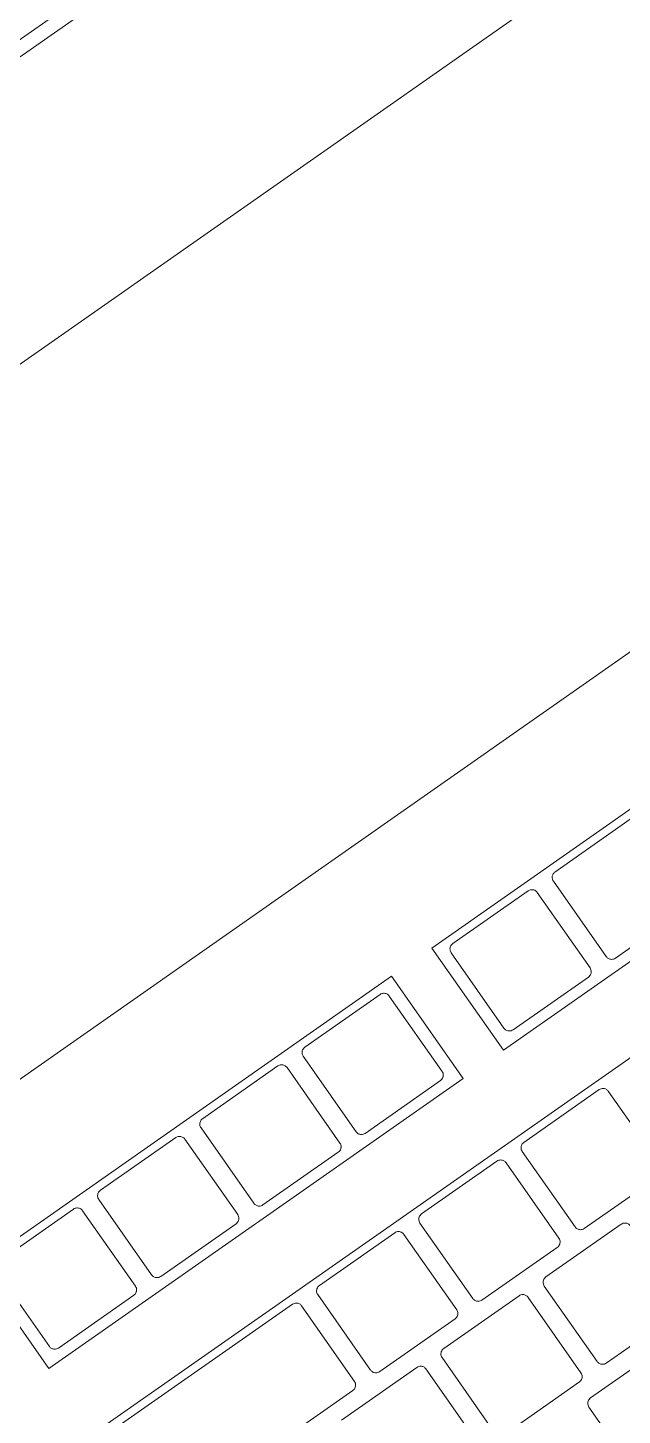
# Model space of a CAD drawing. Header units: inches. Extents: x 1 to 4637, y -664 to 702.
# Drawn here: x 1844.22 to 1847.78, y 389.01 to 397.32 of the extents above; entities that cross this region are included whole.
import ezdxf

# ---------------------------------------------------------------- set-up
doc = ezdxf.new("R2010")
doc.units = ezdxf.units.IN
doc.header["$MEASUREMENT"] = 0
doc.layers.add('I-FURN', color=30, linetype='Continuous', lineweight=9)

# ---------------------------------------------------------------- blocks, each defined once
blk = doc.blocks.new('Desk - Group 1 - No Side Chairs-2406731-New Construction - Tel_Data_Elec Plan')
at = {"layer": 'I-FURN'}
for p, q in [((4.4075, 9.4467), (25.4345, 24.17)), ((4.4076, 9.4466), (25.4346, 24.1699)), ((21.4458, 21.2724), (8.4946, 12.2038)), ((9.3595, 10.9685), (22.3108, 20.0371)), ((25.2669, 17.82), (10.4318, 7.4324)), ((16.8319, 9.4804), (26.0555, 15.9388)), ((18.857, 12.3883), (21.3403, 14.1271)), ((21.7694, 13.5143), (19.2861, 11.7755)), ((19.5954, 12.8439), (20.0469, 13.16)), ((18.9827, 12.4148), (19.4342, 12.731)), ((19.9024, 12.3368), (19.5857, 12.789)), ((19.489, 12.7213), (19.8056, 12.2691)), ((20.4087, 12.6433), (19.9572, 12.3272)), ((19.2861, 11.7755), (18.857, 12.3883)), ((19.2896, 11.9078), (18.973, 12.36)), ((16.1319, 10.4801), (18.6152, 12.2189)), ((18.6152, 12.2189), (19.0442, 11.6062)), ((19.796, 12.2143), (19.3445, 11.8981)), ((18.0958, 11.7938), (18.5473, 12.11)), ((18.6021, 12.1003), (18.9188, 11.6481)), ((18.4028, 11.2868), (18.0861, 11.739)), ((17.483, 11.3648), (17.9345, 11.6809)), ((17.9894, 11.6712), (18.306, 11.219)), ((19.0442, 11.6062), (16.561, 9.8674)), ((18.9091, 11.5933), (18.4576, 11.2771)), ((19.4086, 11.2231), (19.8601, 11.5393)), ((19.9149, 11.5296), (20.2315, 11.0774)), ((16.8703, 10.9357), (17.3218, 11.2519)), ((17.3766, 11.2422), (17.6932, 10.79)), ((17.79, 10.8577), (17.4734, 11.3099)), ((18.2963, 11.1642), (17.8448, 10.8481)), ((19.7155, 10.7161), (19.3989, 11.1683)), ((18.7958, 10.7941), (19.2473, 11.1102)), ((19.3021, 11.1005), (19.6188, 10.6483)), ((20.2219, 11.0226), (19.7704, 10.7064)), ((16.2575, 10.5067), (16.709, 10.8228)), ((17.1772, 10.4287), (16.8606, 10.8809)), ((16.7639, 10.8131), (17.0805, 10.3609)), ((17.6836, 10.7352), (17.2321, 10.419)), ((19.1028, 10.287), (18.7861, 10.7392)), ((19.5411, 10.4161), (19.9926, 10.7322)), ((18.1831, 10.365), (18.6346, 10.6812)), ((18.6894, 10.6715), (19.006, 10.2193)), ((19.6091, 10.5935), (19.1576, 10.2774)), ((16.561, 9.8674), (16.1319, 10.4801)), ((16.5645, 9.9996), (16.2479, 10.4518)), ((19.8481, 9.9091), (19.5314, 10.3613)), ((17.0708, 10.3061), (16.6193, 9.99)), ((16.9576, 9.5069), (18.0218, 10.2521)), ((18.0766, 10.2424), (18.3933, 9.7902)), ((18.49, 9.858), (18.1734, 10.3102)), ((18.9283, 9.9871), (19.3798, 10.3032)), ((19.4347, 10.2935), (19.7513, 9.8413)), ((18.9964, 10.1645), (18.5449, 9.8483)), ((20.3544, 10.2155), (19.9029, 9.8994)), ((19.8089, 9.6904), (20.2604, 10.0066)), ((19.2353, 9.48), (18.9187, 9.9322)), ((18.3156, 9.558), (18.7671, 9.8741)), ((18.8219, 9.8645), (19.1386, 9.4123)), ((18.3836, 9.7354), (17.3194, 8.9902)), ((19.7416, 9.7865), (19.2901, 9.4703)), ((20.1159, 9.1834), (19.7992, 9.6356))]:
    blk.add_line(p, q, dxfattribs=at)
for points in [[(19.5857, 12.789), (19.5838, 12.7918), (19.5807, 12.7978), (19.5784, 12.8078), (19.5787, 12.8181), (19.5817, 12.8281), (19.5873, 12.837), (19.5925, 12.8418), (19.5954, 12.8439)], [(19.4342, 12.731), (19.437, 12.733), (19.4434, 12.7362), (19.4537, 12.7384), (19.4641, 12.7378), (19.4739, 12.7346), (19.4825, 12.7291), (19.4871, 12.724), (19.489, 12.7213)], [(18.973, 12.36), (18.9711, 12.3627), (18.9679, 12.3688), (18.9656, 12.3787), (18.9659, 12.389), (18.969, 12.399), (18.9746, 12.408), (18.9798, 12.4128), (18.9827, 12.4148)], [(18.5473, 12.11), (18.5502, 12.112), (18.5565, 12.1152), (18.5668, 12.1174), (18.5772, 12.1168), (18.587, 12.1136), (18.5956, 12.1081), (18.6002, 12.103), (18.6021, 12.1003)], [(18.0861, 11.739), (18.0842, 11.7417), (18.081, 11.7478), (18.0787, 11.7577), (18.0791, 11.768), (18.0821, 11.778), (18.0877, 11.787), (18.0929, 11.7918), (18.0958, 11.7938)], [(17.9345, 11.6809), (17.9374, 11.6829), (17.9437, 11.6862), (17.9541, 11.6884), (17.9645, 11.6878), (17.9743, 11.6846), (17.9829, 11.679), (17.9874, 11.674), (17.9894, 11.6712)], [(17.4734, 11.3099), (17.4714, 11.3127), (17.4683, 11.3187), (17.466, 11.3287), (17.4663, 11.339), (17.4693, 11.349), (17.4749, 11.3579), (17.4801, 11.3627), (17.483, 11.3648)], [(17.3218, 11.2519), (17.3247, 11.2539), (17.331, 11.2571), (17.3413, 11.2593), (17.3517, 11.2587), (17.3615, 11.2555), (17.3701, 11.25), (17.3747, 11.2449), (17.3766, 11.2422)], [(19.3989, 11.1683), (19.3966, 11.1716), (19.3929, 11.179), (19.3911, 11.1913), (19.3932, 11.2036), (19.3991, 11.2148), (19.4051, 11.2207), (19.4086, 11.2231)], [(16.8606, 10.8809), (16.8587, 10.8836), (16.8555, 10.8896), (16.8532, 10.8996), (16.8536, 10.9099), (16.8566, 10.9199), (16.8622, 10.9289), (16.8674, 10.9337), (16.8703, 10.9357)], [(16.709, 10.8228), (16.7119, 10.8248), (16.7182, 10.8281), (16.7286, 10.8303), (16.739, 10.8297), (16.7488, 10.8265), (16.7574, 10.8209), (16.7619, 10.8159), (16.7639, 10.8131)], [(18.7861, 10.7392), (18.7838, 10.7426), (18.7802, 10.75), (18.7784, 10.7622), (18.7805, 10.7746), (18.7863, 10.7858), (18.7924, 10.7917), (18.7958, 10.7941)], [(19.6188, 10.6483), (19.6211, 10.645), (19.6248, 10.6376), (19.6266, 10.6253), (19.6245, 10.6129), (19.6186, 10.6018), (19.6125, 10.5959), (19.6091, 10.5935)], [(19.5314, 10.3613), (19.5291, 10.3646), (19.5254, 10.372), (19.5237, 10.3844), (19.5258, 10.3967), (19.5316, 10.4078), (19.5377, 10.4137), (19.5411, 10.4161)], [(18.1734, 10.3102), (18.1711, 10.3135), (18.1674, 10.3209), (18.1656, 10.3332), (18.1677, 10.3455), (18.1736, 10.3567), (18.1796, 10.3626), (18.1831, 10.365)], [(19.006, 10.2193), (19.0084, 10.2159), (19.012, 10.2085), (19.0138, 10.1962), (19.0117, 10.1839), (19.0058, 10.1727), (18.9998, 10.1668), (18.9964, 10.1645)], [(18.9187, 9.9322), (18.9163, 9.9356), (18.9127, 9.943), (18.9109, 9.9553), (18.913, 9.9676), (18.9189, 9.9788), (18.9249, 9.9847), (18.9283, 9.9871)], [(19.7513, 9.8413), (19.7537, 9.838), (19.7573, 9.8305), (19.7591, 9.8182), (19.757, 9.8058), (19.7511, 9.7947), (19.745, 9.7889), (19.7416, 9.7865)], [(18.3933, 9.7902), (18.3956, 9.7869), (18.3993, 9.7795), (18.401, 9.7672), (18.399, 9.7548), (18.3931, 9.7437), (18.387, 9.7378), (18.3836, 9.7354)], [(19.7992, 9.6356), (19.7969, 9.639), (19.7932, 9.6464), (19.7915, 9.6588), (19.7936, 9.6711), (19.7995, 9.6822), (19.8055, 9.6881), (19.8089, 9.6904)]]:
    blk.add_open_spline(points, degree=3, dxfattribs=at)
for points, knots in [([(19.9572, 12.3272), (19.9538, 12.3248), (19.9461, 12.3211), (19.9346, 12.3195), (19.9243, 12.321), (19.9129, 12.3256), (19.9059, 12.3319), (19.9024, 12.3368)], [0, 0, 0, 0, 0.2, 0.4, 0.55, 0.7, 1, 1, 1, 1]), ([(19.8056, 12.2691), (19.8079, 12.2658), (19.8116, 12.2584), (19.8131, 12.2482), (19.8124, 12.24), (19.8104, 12.232), (19.8055, 12.2226), (19.7994, 12.2167), (19.796, 12.2143)], [0, 0, 0, 0, 0.2, 0.4, 0.5, 0.6, 0.8, 1, 1, 1, 1]), ([(19.3445, 11.8981), (19.341, 11.8957), (19.3334, 11.892), (19.3219, 11.8905), (19.3116, 11.892), (19.3001, 11.8966), (19.2931, 11.9028), (19.2896, 11.9078)], [0, 0, 0, 0, 0.2, 0.4, 0.55, 0.7, 1, 1, 1, 1]), ([(18.9188, 11.6481), (18.9211, 11.6448), (18.9247, 11.6374), (18.9262, 11.6272), (18.9255, 11.619), (18.9235, 11.611), (18.9186, 11.6016), (18.9125, 11.5957), (18.9091, 11.5933)], [0, 0, 0, 0, 0.2, 0.4, 0.5, 0.6, 0.8, 1, 1, 1, 1]), ([(19.8601, 11.5393), (19.8635, 11.5417), (19.8711, 11.5454), (19.8826, 11.5469), (19.8929, 11.5454), (19.9044, 11.5409), (19.9114, 11.5346), (19.9149, 11.5296)], [0, 0, 0, 0, 0.2, 0.4, 0.55, 0.7, 1, 1, 1, 1]), ([(18.4576, 11.2771), (18.4541, 11.2747), (18.4465, 11.271), (18.435, 11.2695), (18.4247, 11.271), (18.4132, 11.2756), (18.4062, 11.2818), (18.4028, 11.2868)], [0, 0, 0, 0, 0.2, 0.4, 0.55, 0.7, 1, 1, 1, 1]), ([(18.306, 11.219), (18.3083, 11.2157), (18.3119, 11.2084), (18.3135, 11.1982), (18.3127, 11.19), (18.3107, 11.1819), (18.3059, 11.1726), (18.2998, 11.1666), (18.2963, 11.1642)], [0, 0, 0, 0, 0.2, 0.4, 0.5, 0.6, 0.8, 1, 1, 1, 1]), ([(19.2473, 11.1102), (19.2507, 11.1126), (19.2584, 11.1163), (19.2698, 11.1178), (19.2801, 11.1164), (19.2916, 11.1118), (19.2986, 11.1055), (19.3021, 11.1005)], [0, 0, 0, 0, 0.2, 0.4, 0.55, 0.7, 1, 1, 1, 1]), ([(17.8448, 10.8481), (17.8414, 10.8456), (17.8337, 10.842), (17.8222, 10.8404), (17.812, 10.8419), (17.8005, 10.8465), (17.7935, 10.8528), (17.79, 10.8577)], [0, 0, 0, 0, 0.2, 0.4, 0.55, 0.7, 1, 1, 1, 1]), ([(17.6932, 10.79), (17.6956, 10.7867), (17.6992, 10.7793), (17.7007, 10.7691), (17.7, 10.7609), (17.698, 10.7529), (17.6931, 10.7435), (17.687, 10.7376), (17.6836, 10.7352)], [0, 0, 0, 0, 0.2, 0.4, 0.5, 0.6, 0.8, 1, 1, 1, 1]), ([(19.9926, 10.7322), (19.996, 10.7346), (20.0036, 10.7383), (20.015, 10.7399), (20.0253, 10.7384), (20.0368, 10.7339), (20.0439, 10.7276), (20.0474, 10.7226)], [0, 0, 0, 0, 0.2, 0.4, 0.55, 0.7, 1, 1, 1, 1]), ([(18.6346, 10.6812), (18.638, 10.6836), (18.6456, 10.6872), (18.6571, 10.6888), (18.6674, 10.6873), (18.6789, 10.6828), (18.6859, 10.6765), (18.6894, 10.6715)], [0, 0, 0, 0, 0.2, 0.4, 0.55, 0.7, 1, 1, 1, 1]), ([(19.7704, 10.7064), (19.767, 10.704), (19.7594, 10.7003), (19.7479, 10.6988), (19.7376, 10.7003), (19.7261, 10.7048), (19.719, 10.7111), (19.7155, 10.7161)], [0, 0, 0, 0, 0.2, 0.4, 0.55, 0.7, 1, 1, 1, 1]), ([(17.2321, 10.419), (17.2286, 10.4166), (17.221, 10.4129), (17.2095, 10.4114), (17.1992, 10.4129), (17.1877, 10.4175), (17.1807, 10.4237), (17.1772, 10.4287)], [0, 0, 0, 0, 0.2, 0.4, 0.55, 0.7, 1, 1, 1, 1]), ([(17.0805, 10.3609), (17.0828, 10.3576), (17.0864, 10.3503), (17.088, 10.3401), (17.0872, 10.3319), (17.0852, 10.3238), (17.0804, 10.3145), (17.0743, 10.3085), (17.0708, 10.3061)], [0, 0, 0, 0, 0.2, 0.4, 0.5, 0.6, 0.8, 1, 1, 1, 1]), ([(18.0218, 10.2521), (18.0252, 10.2545), (18.0329, 10.2582), (18.0443, 10.2597), (18.0546, 10.2583), (18.0661, 10.2537), (18.0731, 10.2474), (18.0766, 10.2424)], [0, 0, 0, 0, 0.2, 0.4, 0.55, 0.7, 1, 1, 1, 1]), ([(19.1576, 10.2774), (19.1542, 10.275), (19.1466, 10.2713), (19.1352, 10.2697), (19.1249, 10.2712), (19.1134, 10.2757), (19.1063, 10.282), (19.1028, 10.287)], [0, 0, 0, 0, 0.2, 0.4, 0.55, 0.7, 1, 1, 1, 1]), ([(19.3798, 10.3032), (19.3833, 10.3056), (19.3908, 10.3093), (19.4023, 10.3108), (19.4126, 10.3094), (19.4241, 10.3048), (19.4312, 10.2985), (19.4347, 10.2935)], [0, 0, 0, 0, 0.2, 0.4, 0.55, 0.7, 1, 1, 1, 1]), ([(16.6193, 9.99), (16.6159, 9.9875), (16.6082, 9.9838), (16.5967, 9.9823), (16.5865, 9.9838), (16.575, 9.9884), (16.568, 9.9946), (16.5645, 9.9996)], [0, 0, 0, 0, 0.2, 0.4, 0.55, 0.7, 1, 1, 1, 1]), ([(19.9029, 9.8994), (19.8995, 9.897), (19.8919, 9.8933), (19.8805, 9.8918), (19.8702, 9.8932), (19.8587, 9.8977), (19.8516, 9.904), (19.8481, 9.9091)], [0, 0, 0, 0, 0.2, 0.4, 0.55, 0.7, 1, 1, 1, 1]), ([(18.5449, 9.8483), (18.5414, 9.8459), (18.5339, 9.8422), (18.5224, 9.8407), (18.5121, 9.8421), (18.5006, 9.8467), (18.4935, 9.853), (18.49, 9.858)], [0, 0, 0, 0, 0.2, 0.4, 0.55, 0.7, 1, 1, 1, 1]), ([(18.7671, 9.8741), (18.7705, 9.8765), (18.7781, 9.8802), (18.7895, 9.8818), (18.7998, 9.8803), (18.8113, 9.8758), (18.8184, 9.8695), (18.8219, 9.8645)], [0, 0, 0, 0, 0.2, 0.4, 0.55, 0.7, 1, 1, 1, 1])]:
    blk.add_open_spline(points, degree=3, knots=knots, dxfattribs=at)

msp = doc.modelspace()

# ---------------------------------------------------------------- block references
at = {"layer": 'I-FURN'}
msp.add_blockref('Desk - Group 1 - No Side Chairs-2406731-New Construction - Tel_Data_Elec Plan', (1827.7856, 379.4191), dxfattribs=at)

doc.saveas('drawing.dxf')
